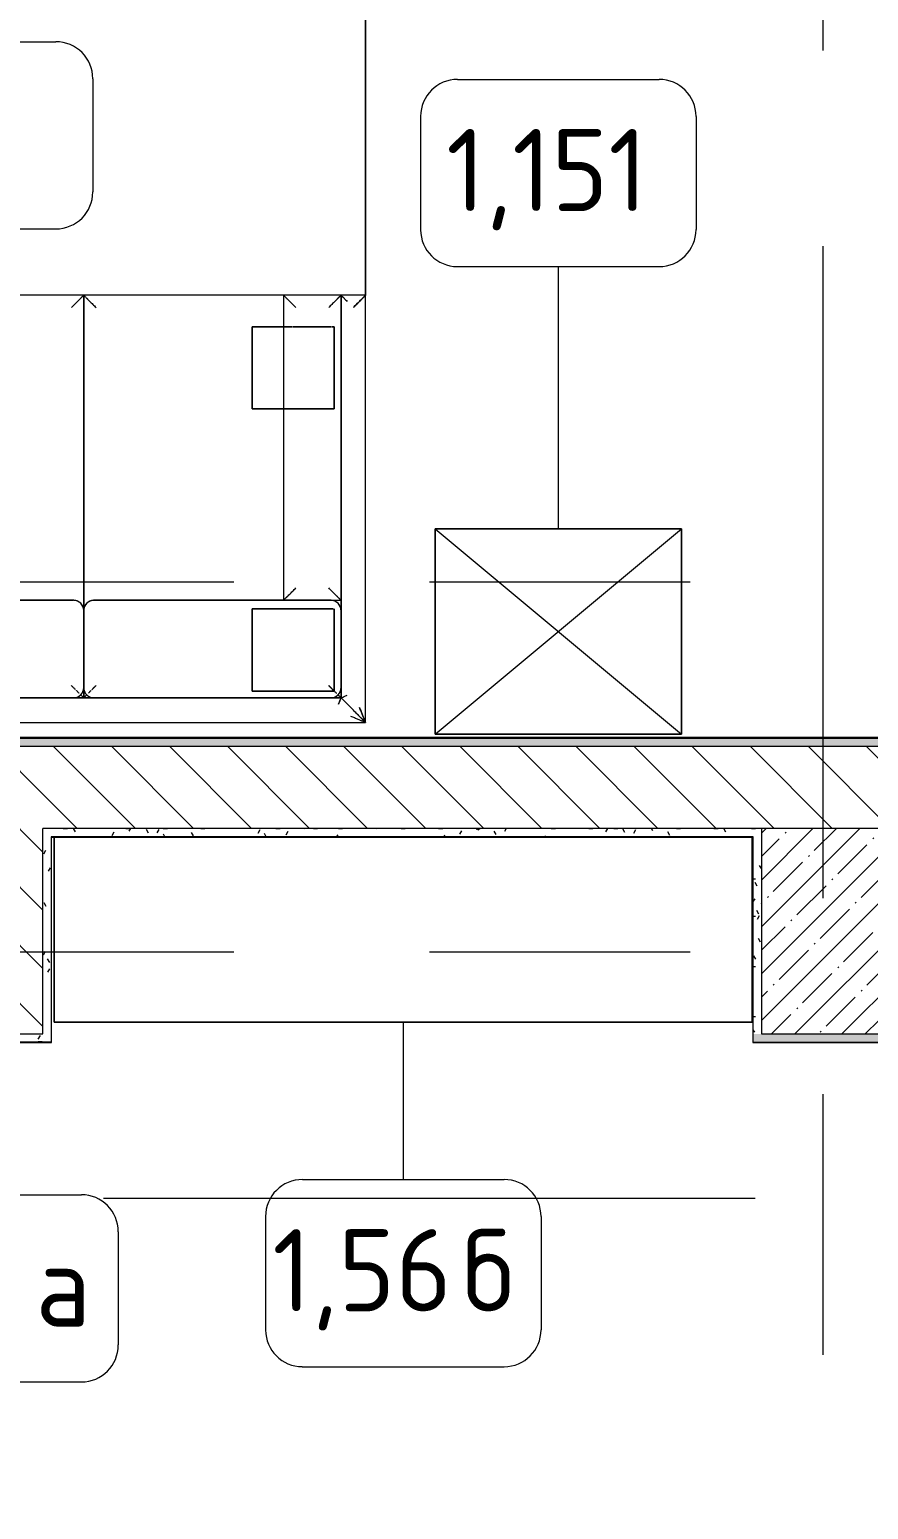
# Model space of a CAD drawing. Header units: millimetres. Extents: x -3724 to 231642, y -8553 to 29017.
# Drawn here: x 1777 to 3821, y 9743 to 13344 of the extents above; entities that cross this region are included whole.
import ezdxf

# ---------------------------------------------------------------- set-up
doc = ezdxf.new("R2010")
doc.units = ezdxf.units.MM
doc.linetypes.add('Осевая', pattern=[3175, 635, -476.25, 1587.5, -476.25])
for name, color, linetype, lineweight in [('A-ANNO-DIMS', 7, 'Continuous', 9), ('A-ANNO-DIMS-100', 7, 'Continuous', 9), ('A-WALL', 7, 'Continuous', 9), ('I-FURN-IDEN', 7, 'Continuous', 9), ('I-WALL', 7, 'Continuous', 9), ('S-COLS', 7, 'Continuous', 9), ('Оси-2', 7, 'Осевая', 9)]:
    doc.layers.add(name, color=color, linetype=linetype, lineweight=lineweight)
for name, color, linetype, lineweight, true_color in [('A-WALL-1', 9, 'Continuous', 9, 0x808080), ('A-WALL-FNSH-1', 9, 'Continuous', 9, 0x808080), ('I-FURN-1', 9, 'Continuous', 9, 0x808080)]:
    doc.layers.add(name, color=color, linetype=linetype, lineweight=lineweight, true_color=true_color)
doc.styles.add('GOST Common', font='GOST_Common.ttf', dxfattribs={"height": 200})
doc.styles.add('ISOCPEUR_1', font='isocpeur.ttf', dxfattribs={"width": 0.9, "height": 200})
doc.dimstyles.new('ISO-2_0_0_9К_Средний_округл2', dxfattribs={"dimscale": 304.8, "dimtxt": 199.196235, "dimasz": 0.492126, "dimexe": 0.393701, "dimexo": 0, "dimgap": 0, "dimtad": 1, "dimdec": 0, "dimrnd": 10, "dimzin": 0, "dimdsep": 46, "dimtxsty": 'ISOCPEUR_1', "dimblk1": 'OBLIQUE', "dimblk2": 'OBLIQUE', "dimsah": 1, "dimcen": 0.09, "dimdle": 0.393701, "dimazin": 0, "dimtfac": 1, "dimtdec": 4, "dimtix": 1, "dimtmove": 0, "dimatfit": 3, "dimfxl": 1, "dimtvp": 1, "dimtolj": 1, "dimtzin": 0, "dimarcsym": 2})
pattern_1 = [(135, (0, 0), (-70.7107, -70.7107), [])]
pattern_2 = [(0, (0, 0), (121.92, 30.48), [10.058, -81.382, 10.058, -81.382, -487.68]), (0, (0, 0), (121.92, 30.48), [-182.88, 10.058, -172.822, 10.058, -81.382, -213.36]), (0, (0, 0), (121.92, 30.48), [-457.2, 10.058, -50.902, 10.058, -142.342]), (120, (45.72, 15.24), (-87.356454, 90.34582), [10.058, -81.382, 10.058, -81.382, -487.68]), (120, (45.72, 15.24), (-87.356454, 90.34582), [-182.88, 10.058, -172.822, 10.058, -81.382, -213.36]), (120, (45.72, 15.24), (-87.356454, 90.34582), [-457.2, 10.058, -50.902, 10.058, -142.342]), (240, (60.96, 76.2), (-34.563546, -120.82582), [10.058, -81.382, 10.058, -81.382, -487.68]), (240, (60.96, 76.2), (-34.563546, -120.82582), [-182.88, 10.058, -172.822, 10.058, -81.382, -213.36]), (240, (60.96, 76.2), (-34.563546, -120.82582), [-457.2, 10.058, -50.902, 10.058, -142.342])]

# ---------------------------------------------------------------- blocks, each defined once
blk = doc.blocks.new('BSC_Колонна _Прямоугольная - 500х500-V57-План расстановки мебели и оборудования 1 этажа в осях 1-12')
at = {"layer": 'S-COLS'}
h = blk.add_hatch(dxfattribs=at)
h.set_pattern_fill('FP_81', color=256, style=0, pattern_type=2)
h.set_pattern_definition([(45, (-3810, -11150), (-57.0246, 57.0246), []), (45, (-3752.975, -11150), (-57.0246, 57.0246), [100.806, -20.161, 3.353, -16.808])])
h.paths.add_polyline_path([(-250, -250), (250, -250), (250, 250), (-250, 250), (-250, 156.5)])
for p, q in [((250, 250), (-250, 250)), ((-250, 250), (-250, -250)), ((250, -250), (250, 250)), ((-250, -250), (250, -250))]:
    blk.add_line(p, q, dxfattribs=at)
blk = doc.blocks.new('Диван базовый _3 подушки_ - Диван базовый _3 подушки_-25456600-План расстановки мебели и оборудования 1 этажа в осях 1-12')
at = {"layer": 'I-FURN-1'}
for p, q in [((1000, 520), (-1000, 520)), ((-1000, 520), (-940, 460)), ((-940, 460), (-1000, 520)), ((-1000, 520), (-1000, -520)), ((1000, 520), (-1000, 520)), ((-1000, 520), (-1000, -520)), ((-940, 460), (-915, 460)), ((-940, 435), (-940, 460)), ((-940, 460), (-940, 435)), ((-915, 460), (-940, 460)), ((-940, 435), (-940, 247.5)), ((-940, 247.5), (-940, 435)), ((-940, 247.5), (-940, 435)), ((-940, 435), (-940, 247.5)), ((-923.3, 442.5), (-923.3, 440.4)), ((-923.3, 440.4), (-923.3, 442.5)), ((-923.3, 440.4), (-923.3, 439)), ((-923.3, 439), (-923.3, 440.4)), ((-923.3, 439), (-923.3, 245.8)), ((-923.3, 245.8), (-923.3, 439)), ((-920.4, 443.3), (-922.5, 443.3)), ((-922.5, 443.3), (-920.4, 443.3)), ((-919, 443.3), (-920.4, 443.3)), ((-920.4, 443.3), (-919, 443.3)), ((-917.1, 443.3), (-918.5, 443.3)), ((-918.5, 443.3), (-917.1, 443.3)), ((-915.1, 443.3), (-916.7, 443.3)), ((-916.7, 443.3), (-915.1, 443.3)), ((-338.3, 460), (-915, 460)), ((-915, 460), (-338.3, 460)), ((-915, 460), (-338.3, 460)), ((-338.3, 460), (-915, 460)), ((-723.3, 443.3), (-915, 443.3)), ((-915, 443.3), (-723.3, 443.3)), ((-723.3, 243.3), (-723.3, 443.3)), ((-723.3, 443.3), (-723.3, 243.3)), ((-338.3, 460), (-288.3, 460)), ((-313.3, 460), (-338.3, 460)), ((-288.3, 460), (-313.3, 460)), ((-313.3, 460), (-313.3, 435)), ((-313.3, 435), (-313.3, 460)), ((-313.3, 435), (-313.3, 247.5)), ((-313.3, 435), (-313.3, 247.5)), ((-313.3, 247.5), (-313.3, 435)), ((-313.3, 247.5), (-313.3, 435)), ((-313.3, 435), (-313.3, 247.5)), ((-313.3, 247.5), (-313.3, 435)), ((288.3, 460), (-288.3, 460)), ((288.3, 460), (-288.3, 460)), ((-288.3, 460), (288.3, 460)), ((-288.3, 460), (288.3, 460)), ((-940, -520), (-940, 247.5)), ((-940, 247.5), (-940, 222.5)), ((-915, 222.5), (-940, 222.5)), ((-940, 222.5), (-940, -520)), ((-940, 222.5), (-940, -520)), ((-923.3, 244.6), (-923.3, 243.3)), ((-923.3, 243.3), (-923.3, 244.6)), ((-920.8, 243.3), (-911.2, 243.3)), ((-911.2, 243.3), (-920.8, 243.3)), ((-800, 222.5), (-915, 222.5)), ((-915, 222.5), (-338.3, 222.5)), ((-800, 222.5), (-915, 222.5)), ((-910, 243.3), (-723.3, 243.3)), ((-723.3, 243.3), (-910, 243.3)), ((-800, -520), (-800, 222.5)), ((-338.3, 222.5), (-800, 222.5)), ((-313.3, 247.5), (-313.3, -520)), ((-313.3, -520), (-313.3, 247.5)), ((-288.3, 222.5), (288.3, 222.5)), ((288.3, 222.5), (-288.3, 222.5)), ((-920.4, -243.3), (-923.3, -243.3)), ((-923.3, -243.3), (-923.3, -443.3)), ((-923.3, -443.3), (-923.3, -243.3)), ((-923.3, -243.3), (-920.4, -243.3)), ((-802.1, -243.3), (-919.7, -243.3)), ((-919.7, -243.3), (-802.1, -243.3)), ((-723.3, -243.3), (-800, -243.3)), ((-800, -243.3), (-723.3, -243.3)), ((-723.3, -443.3), (-723.3, -243.3)), ((-723.3, -243.3), (-723.3, -443.3)), ((-923.3, -443.3), (-918.3, -443.3)), ((-918.3, -443.3), (-923.3, -443.3)), ((-917.2, -443.3), (-910.5, -443.3)), ((-910.5, -443.3), (-917.2, -443.3)), ((-910, -443.3), (-822.8, -443.3)), ((-822.8, -443.3), (-910, -443.3)), ((-821.4, -443.3), (-815.6, -443.3)), ((-815.6, -443.3), (-821.4, -443.3)), ((-815, -443.3), (-809.4, -443.3)), ((-809.4, -443.3), (-815, -443.3)), ((-808.8, -443.3), (-804.5, -443.3)), ((-804.5, -443.3), (-808.8, -443.3)), ((-804, -443.3), (-801.3, -443.3)), ((-801.3, -443.3), (-804, -443.3)), ((-800.1, -443.3), (-723.3, -443.3)), ((-723.3, -443.3), (-800.1, -443.3)), ((-1000, -520), (-940, -520)), ((-1000, -520), (-940, -520)), ((-940, -520), (-800, -520)), ((-940, -520), (-800, -520)), ((-940, -520), (-800, -520)), ((-800, -520), (-313.3, -520)), ((-800, -520), (313.3, -520)), ((-313.3, -520), (313.3, -520))]:
    blk.add_line(p, q, dxfattribs=at)
at = {"layer": 'I-FURN-1', "flags": 128}
for points in [[(-915, 460), (-916, 460), (-917, 459.9), (-918, 459.8), (-919, 459.7), (-920, 459.5), (-920.9, 459.3), (-921.9, 459), (-922.9, 458.7), (-923.8, 458.4), (-924.7, 458), (-925.6, 457.6), (-926.5, 457.2), (-927.4, 456.7), (-928.3, 456.2), (-929.1, 455.6), (-929.9, 455.1), (-930.7, 454.4), (-931.5, 453.8), (-932.2, 453.1), (-932.9, 452.4), (-933.6, 451.7), (-934.3, 450.9), (-934.9, 450.1), (-935.5, 449.3), (-936, 448.5), (-936.6, 447.7), (-937, 446.8), (-937.5, 445.9), (-937.9, 445), (-938.3, 444.1), (-938.6, 443.1), (-939, 442.2), (-939.2, 441.2), (-939.4, 440.2), (-939.6, 439.2), (-939.8, 438.3), (-939.9, 437.3), (-940, 436.3), (-940, 435.3), (-940, 435)], [(-313.3, 435), (-313.4, 436), (-313.4, 437), (-313.5, 438), (-313.7, 439), (-313.8, 440), (-314, 440.9), (-314.3, 441.9), (-314.6, 442.9), (-314.9, 443.8), (-315.3, 444.7), (-315.7, 445.6), (-316.2, 446.5), (-316.6, 447.4), (-317.2, 448.3), (-317.7, 449.1), (-318.3, 449.9), (-318.9, 450.7), (-319.5, 451.5), (-320.2, 452.2), (-320.9, 452.9), (-321.6, 453.6), (-322.4, 454.3), (-323.2, 454.9), (-324, 455.5), (-324.8, 456), (-325.7, 456.6), (-326.6, 457), (-327.4, 457.5), (-328.3, 457.9), (-329.3, 458.3), (-330.2, 458.6), (-331.2, 459), (-332.1, 459.2), (-333.1, 459.4), (-334.1, 459.6), (-335.1, 459.8), (-336.1, 459.9), (-337.1, 460), (-338.1, 460), (-338.3, 460)], [(-288.3, 460), (-289.3, 460), (-290.3, 459.9), (-291.3, 459.8), (-292.3, 459.7), (-293.3, 459.5), (-294.3, 459.3), (-295.2, 459), (-296.2, 458.7), (-297.1, 458.4), (-298.1, 458), (-299, 457.6), (-299.9, 457.2), (-300.8, 456.7), (-301.6, 456.2), (-302.4, 455.6), (-303.3, 455.1), (-304.1, 454.4), (-304.8, 453.8), (-305.6, 453.1), (-306.3, 452.4), (-306.9, 451.7), (-307.6, 450.9), (-308.2, 450.1), (-308.8, 449.3), (-309.4, 448.5), (-309.9, 447.7), (-310.4, 446.8), (-310.8, 445.9), (-311.3, 445), (-311.6, 444.1), (-312, 443.1), (-312.3, 442.2), (-312.6, 441.2), (-312.8, 440.2), (-313, 439.2), (-313.1, 438.3), (-313.2, 437.3), (-313.3, 436.3), (-313.3, 435.3), (-313.3, 435)], [(-940, 247.5), (-940, 246.5), (-939.9, 245.5), (-939.8, 244.5), (-939.7, 243.5), (-939.5, 242.5), (-939.3, 241.5), (-939, 240.6), (-938.7, 239.6), (-938.4, 238.7), (-938, 237.7), (-937.6, 236.8), (-937.2, 235.9), (-936.7, 235.1), (-936.2, 234.2), (-935.6, 233.4), (-935.1, 232.6), (-934.4, 231.8), (-933.8, 231), (-933.1, 230.3), (-932.4, 229.6), (-931.7, 228.9), (-930.9, 228.2), (-930.1, 227.6), (-929.3, 227), (-928.5, 226.4), (-927.7, 225.9), (-926.8, 225.4), (-925.9, 225), (-925, 224.6), (-924.1, 224.2), (-923.1, 223.8), (-922.2, 223.5), (-921.2, 223.3), (-920.2, 223), (-919.2, 222.8), (-918.3, 222.7), (-917.3, 222.6), (-916.3, 222.5), (-915.3, 222.5), (-915, 222.5)], [(-338.3, 222.5), (-337.3, 222.5), (-336.3, 222.6), (-335.3, 222.7), (-334.4, 222.8), (-333.4, 223), (-332.4, 223.2), (-331.4, 223.5), (-330.5, 223.8), (-329.5, 224.1), (-328.6, 224.5), (-327.7, 224.9), (-326.8, 225.3), (-325.9, 225.8), (-325.1, 226.3), (-324.2, 226.9), (-323.4, 227.4), (-322.6, 228), (-321.8, 228.7), (-321.1, 229.4), (-320.4, 230.1), (-319.7, 230.8), (-319.1, 231.6), (-318.4, 232.3), (-317.9, 233.1), (-317.3, 234), (-316.8, 234.8), (-316.3, 235.7), (-315.8, 236.6), (-315.4, 237.5), (-315, 238.4), (-314.7, 239.4), (-314.4, 240.3), (-314.1, 241.3), (-313.9, 242.3), (-313.7, 243.2), (-313.5, 244.2), (-313.4, 245.2), (-313.4, 246.2), (-313.3, 247.2), (-313.3, 247.5)], [(-313.3, 247.5), (-313.3, 246.5), (-313.3, 245.5), (-313.2, 244.5), (-313, 243.5), (-312.8, 242.5), (-312.6, 241.5), (-312.4, 240.6), (-312.1, 239.6), (-311.7, 238.7), (-311.4, 237.7), (-311, 236.8), (-310.5, 235.9), (-310, 235.1), (-309.5, 234.2), (-309, 233.4), (-308.4, 232.6), (-307.8, 231.8), (-307.1, 231), (-306.5, 230.3), (-305.8, 229.6), (-305, 228.9), (-304.3, 228.2), (-303.5, 227.6), (-302.7, 227), (-301.8, 226.4), (-301, 225.9), (-300.1, 225.4), (-299.2, 225), (-298.3, 224.6), (-297.4, 224.2), (-296.5, 223.8), (-295.5, 223.5), (-294.5, 223.3), (-293.6, 223), (-292.6, 222.8), (-291.6, 222.7), (-290.6, 222.6), (-289.6, 222.5), (-288.6, 222.5), (-288.3, 222.5)]]:
    blk.add_lwpolyline(points, dxfattribs=at)
at = {"layer": 'I-FURN-1'}
for centre, start, end in [((-915, 435), 90, 180), ((-338.3, 435), 0, 90), ((-288.3, 435), 90, 180), ((-915, 247.5), 180, 270), ((-338.3, 247.5), 270, 0), ((-288.3, 247.5), 180, 270)]:
    blk.add_arc(centre, 25, start, end, dxfattribs=at)
for points, knots in [([(-1000, 520), (-1000, 520), (-999.8, 519.9), (-998.9, 519.5), (-997.6, 519), (-996.3, 518.5), (-994.8, 517.8), (-993, 517.1), (-991, 516.3), (-988.9, 515.4), (-985.9, 514.2), (-980.6, 512), (-973.2, 508.9), (-967, 506.3), (-963.8, 505)], [0, 0, 0, 0, 0.083333, 0.166667, 0.25, 0.291667, 0.333333, 0.416667, 0.458333, 0.5, 0.583333, 0.666667, 0.833333, 1, 1, 1, 1]), ([(-1000, 520), (-1000, 520), (-999.8, 519.9), (-998.9, 519.5), (-997.6, 519), (-996.3, 518.5), (-994.8, 517.8), (-993, 517.1), (-991, 516.3), (-988.9, 515.4), (-985.9, 514.2), (-980.6, 512), (-973.2, 508.9), (-967, 506.4), (-963.8, 505)], [0, 0, 0, 0, 0.083333, 0.166667, 0.25, 0.291667, 0.333333, 0.416667, 0.458333, 0.5, 0.583333, 0.666667, 0.833333, 1, 1, 1, 1]), ([(-985, 483.8), (-986.3, 487), (-988.9, 493.2), (-992, 500.6), (-994.2, 505.9), (-995.4, 508.9), (-996.3, 511), (-997.1, 513), (-997.8, 514.8), (-998.5, 516.3), (-999, 517.6), (-999.5, 518.9), (-999.9, 519.8), (-1000, 520), (-1000, 520)], [-1, -1, -1, -1, -0.833333, -0.666667, -0.583333, -0.5, -0.458333, -0.416667, -0.333333, -0.291667, -0.25, -0.166667, -0.083333, 0, 0, 0, 0]), ([(-1000, 520), (-1000, 520), (-999.9, 519.8), (-999.5, 518.9), (-999, 517.6), (-998.5, 516.3), (-997.8, 514.8), (-997.1, 513), (-996.3, 511), (-995.4, 508.9), (-994.2, 505.9), (-992, 500.6), (-988.9, 493.2), (-986.4, 487), (-985, 483.8)], [0, 0, 0, 0, 0.083333, 0.166667, 0.25, 0.291667, 0.333333, 0.416667, 0.458333, 0.5, 0.583333, 0.666667, 0.833333, 1, 1, 1, 1]), ([(-999, 519), (-998.6, 518.6), (-997.8, 517.8), (-996.1, 516.1), (-994.2, 514.2), (-992.6, 512.6), (-990.8, 510.8), (-988.3, 508.3), (-985.6, 505.6), (-983.3, 503.3), (-980.9, 500.9), (-976.5, 496.5), (-972.7, 492.6), (-970, 490)], [0.1666667, 0.1666667, 0.1666667, 0.1666667, 0.25, 0.3333333, 0.4166667, 0.4583333, 0.5, 0.5833333, 0.6666667, 0.7083333, 0.75, 0.8333333, 1, 1, 1, 1]), ([(-999, 519), (-998.6, 518.6), (-997.8, 517.8), (-996.1, 516.1), (-994.2, 514.2), (-992.6, 512.6), (-991.7, 511.7), (-991.2, 511.2)], [0.1666667, 0.1666667, 0.1666667, 0.1666667, 0.25, 0.3333333, 0.4166667, 0.4583333, 0.5, 0.5, 0.5, 0.5]), ([(-985, 505), (-984.4, 504.4), (-983.3, 503.3), (-980.9, 500.9), (-976.5, 496.5), (-972.6, 492.7), (-970, 490)], [0.6666667, 0.6666667, 0.6666667, 0.6666667, 0.7083333, 0.75, 0.8333333, 1, 1, 1, 1]), ([(-940, 460), (-940, 460), (-939.9, 460.3), (-939.2, 461.9), (-938.4, 463.9), (-937.6, 465.8), (-936.7, 468), (-935.4, 471.1), (-934.3, 473.7), (-933.8, 475)], [0, 0, 0, 0, 0.166667, 0.333333, 0.5, 0.583333, 0.666667, 0.833333, 1, 1, 1, 1]), ([(-940, 460), (-940, 460), (-940.3, 459.9), (-941.9, 459.2), (-943.9, 458.4), (-945.8, 457.6), (-948, 456.7), (-951.1, 455.4), (-953.7, 454.3), (-955, 453.8)], [0, 0, 0, 0, 0.166667, 0.333333, 0.5, 0.583333, 0.666667, 0.833333, 1, 1, 1, 1]), ([(-940, 460), (-940, 460), (-940.3, 459.9), (-941.9, 459.2), (-943.9, 458.4), (-945.8, 457.6), (-948, 456.7), (-951.1, 455.4), (-953.7, 454.3), (-955, 453.8)], [0, 0, 0, 0, 0.166667, 0.333333, 0.5, 0.583333, 0.666667, 0.833333, 1, 1, 1, 1]), ([(-932.4, 452.4), (-932.4, 452.5), (-932.9, 452.9), (-934.2, 454.2), (-936.1, 456.1), (-937.8, 457.8), (-939.5, 459.5), (-940, 460), (-940, 460)], [-0.4632467, -0.4632467, -0.4632467, -0.4632467, -0.4583333, -0.4166667, -0.3333333, -0.25, -0.1666667, 0, 0, 0, 0]), ([(-940, 460), (-940, 460), (-939.5, 459.5), (-937.8, 457.8), (-936.1, 456.1), (-934.2, 454.2), (-932.9, 452.9), (-932.5, 452.4), (-932.4, 452.4)], [0, 0, 0, 0, 0.1666667, 0.25, 0.3333333, 0.4166667, 0.4583333, 0.4632467, 0.4632467, 0.4632467, 0.4632467]), ([(-927.3, 447.3), (-927.6, 447.6), (-928.1, 448.1), (-928.5, 448.5), (-928.6, 448.6)], [-0.60855883, -0.60855883, -0.60855883, -0.60855883, -0.58333333, -0.57474315, -0.57474315, -0.57474315, -0.57474315]), ([(-928.6, 448.6), (-928.5, 448.5), (-928.1, 448.1), (-927.6, 447.6), (-927.3, 447.3)], [0.57474315, 0.57474315, 0.57474315, 0.57474315, 0.58333333, 0.60855883, 0.60855883, 0.60855883, 0.60855883]), ([(-915.5, 435.5), (-916.3, 436.3), (-918.3, 438.3), (-921.4, 441.4), (-923.7, 443.6), (-924.7, 444.7)], [-0.8823311, -0.8823311, -0.8823311, -0.8823311, -0.8333333, -0.75, -0.6743602, -0.6743602, -0.6743602, -0.6743602]), ([(-924.7, 444.7), (-924.2, 444.2), (-923.2, 443.2), (-920.9, 440.9), (-918.3, 438.3), (-916.3, 436.3), (-915.5, 435.5)], [0.6743602, 0.6743602, 0.6743602, 0.6743602, 0.7083333, 0.75, 0.8333333, 0.8823311, 0.8823311, 0.8823311, 0.8823311]), ([(-333.3, 440.1), (-334, 439.3), (-335.5, 437.8), (-337.1, 436.3), (-337.8, 435.5)], [0.7818407, 0.7818407, 0.7818407, 0.7818407, 0.8333333, 0.8823311, 0.8823311, 0.8823311, 0.8823311]), ([(-337.8, 435.5), (-337.1, 436.3), (-335.5, 437.8), (-334, 439.3), (-333.3, 440.1)], [-0.8823311, -0.8823311, -0.8823311, -0.8823311, -0.8333333, -0.7818407, -0.7818407, -0.7818407, -0.7818407]), ([(-328.6, 444.7), (-329.1, 444.2), (-329.9, 443.4), (-330.8, 442.5), (-331.2, 442.2)], [0.67436024, 0.67436024, 0.67436024, 0.67436024, 0.70833333, 0.73413404, 0.73413404, 0.73413404, 0.73413404]), ([(-324.8, 448.6), (-324.9, 448.5), (-325.3, 448.1), (-325.7, 447.6), (-326, 447.3)], [0.57474315, 0.57474315, 0.57474315, 0.57474315, 0.58333333, 0.60855883, 0.60855883, 0.60855883, 0.60855883]), ([(-326, 447.3), (-325.7, 447.6), (-325.3, 448.1), (-324.9, 448.5), (-324.8, 448.6)], [-0.60855883, -0.60855883, -0.60855883, -0.60855883, -0.58333333, -0.57474315, -0.57474315, -0.57474315, -0.57474315]), ([(-313.3, 460), (-313.3, 460), (-313.9, 459.5), (-315.5, 457.8), (-317.3, 456.1), (-319.1, 454.2), (-320.4, 452.9), (-320.9, 452.4), (-320.9, 452.4)], [0, 0, 0, 0, 0.1666667, 0.25, 0.3333333, 0.4166667, 0.4583333, 0.4632467, 0.4632467, 0.4632467, 0.4632467]), ([(-320.9, 452.4), (-320.9, 452.5), (-320.4, 452.9), (-319.1, 454.2), (-317.3, 456.1), (-315.5, 457.8), (-313.8, 459.5), (-313.3, 460), (-313.3, 460)], [-0.4632467, -0.4632467, -0.4632467, -0.4632467, -0.4583333, -0.4166667, -0.3333333, -0.25, -0.1666667, 0, 0, 0, 0]), ([(-313.3, 460), (-313.3, 460), (-312.8, 459.5), (-311.1, 457.8), (-309.4, 456.1), (-307.6, 454.2), (-306.3, 452.9), (-305.8, 452.5), (-305.7, 452.4)], [0, 0, 0, 0, 0.1666667, 0.25, 0.3333333, 0.4166667, 0.4583333, 0.4632467, 0.4632467, 0.4632467, 0.4632467]), ([(-313.3, 460), (-313.3, 460), (-312.8, 459.5), (-311.1, 457.8), (-309.4, 456.1), (-307.6, 454.2), (-306.3, 452.9), (-305.8, 452.4), (-305.7, 452.4)], [0, 0, 0, 0, 0.1666667, 0.25, 0.3333333, 0.4166667, 0.4583333, 0.4632467, 0.4632467, 0.4632467, 0.4632467]), ([(-301.9, 448.6), (-301.8, 448.5), (-301.4, 448.1), (-301, 447.6), (-300.6, 447.3)], [0.57474315, 0.57474315, 0.57474315, 0.57474315, 0.58333333, 0.60855883, 0.60855883, 0.60855883, 0.60855883]), ([(-301.9, 448.6), (-301.8, 448.5), (-301.4, 448.1), (-301, 447.6), (-300.6, 447.3)], [0.57474315, 0.57474315, 0.57474315, 0.57474315, 0.58333333, 0.60855883, 0.60855883, 0.60855883, 0.60855883]), ([(-298, 444.7), (-297.6, 444.2), (-296.7, 443.4), (-295.9, 442.5), (-295.5, 442.2)], [0.67436024, 0.67436024, 0.67436024, 0.67436024, 0.70833333, 0.73413404, 0.73413404, 0.73413404, 0.73413404]), ([(-298, 444.7), (-297.6, 444.2), (-296.7, 443.4), (-295.9, 442.5), (-295.5, 442.2)], [0.67436024, 0.67436024, 0.67436024, 0.67436024, 0.70833333, 0.73413404, 0.73413404, 0.73413404, 0.73413404]), ([(-293.4, 440.1), (-292.6, 439.3), (-291.1, 437.8), (-289.6, 436.3), (-288.9, 435.5)], [0.7818407, 0.7818407, 0.7818407, 0.7818407, 0.8333333, 0.8823311, 0.8823311, 0.8823311, 0.8823311]), ([(-293.4, 440.1), (-292.7, 439.3), (-291.1, 437.8), (-289.6, 436.3), (-288.8, 435.5)], [0.7818407, 0.7818407, 0.7818407, 0.7818407, 0.8333333, 0.8823311, 0.8823311, 0.8823311, 0.8823311]), ([(-940, 222.5), (-940, 222.5), (-939.5, 222), (-937.8, 220.3), (-936.1, 218.5), (-934.2, 216.7), (-932.6, 215.1), (-930.8, 213.3), (-928.3, 210.8), (-925.6, 208.1), (-923.3, 205.8), (-920.9, 203.4), (-916.5, 199), (-912.7, 195.1), (-910, 192.5)], [0, 0, 0, 0, 0.166667, 0.25, 0.333333, 0.416667, 0.458333, 0.5, 0.583333, 0.666667, 0.708333, 0.75, 0.833333, 1, 1, 1, 1]), ([(-938, 220.5), (-937.7, 220.1), (-937.1, 219.6), (-936.4, 218.9), (-936.1, 218.6), (-936, 218.5)], [0.3333333, 0.3333333, 0.3333333, 0.3333333, 0.4166667, 0.4583333, 0.4738398, 0.4738398, 0.4738398, 0.4738398]), ([(-936, 218.5), (-935.9, 218.4), (-935.3, 217.8), (-934.2, 216.6), (-932.8, 215.3), (-931.6, 214.1), (-930.4, 212.9), (-928.3, 210.8), (-926.3, 208.8), (-925, 207.5)], [0.4753036, 0.4753036, 0.4753036, 0.4753036, 0.5, 0.5833333, 0.6666667, 0.7083333, 0.75, 0.8333333, 1, 1, 1, 1]), ([(-800, 222.5), (-800, 222.5), (-800.5, 222), (-802.2, 220.3), (-803.9, 218.5), (-805.8, 216.7), (-807.4, 215), (-809.2, 213.3), (-811.7, 210.8), (-814.4, 208.1), (-816.7, 205.8), (-819.1, 203.4), (-823.5, 199), (-827.4, 195.2), (-830, 192.5)], [0, 0, 0, 0, 0.166667, 0.25, 0.333333, 0.416667, 0.458333, 0.5, 0.583333, 0.666667, 0.708333, 0.75, 0.833333, 1, 1, 1, 1]), ([(-804.4, 218.1), (-804.9, 217.6), (-805.8, 216.6), (-807.2, 215.3), (-808.4, 214.1), (-809.6, 212.9), (-811.7, 210.8), (-813.7, 208.8), (-815, 207.5)], [0.5, 0.5, 0.5, 0.5, 0.5833333, 0.6666667, 0.7083333, 0.75, 0.8333333, 1, 1, 1, 1]), ([(-802, 220.5), (-802.3, 220.1), (-802.9, 219.6), (-803.6, 218.9), (-803.9, 218.6), (-804, 218.5)], [0.3333333, 0.3333333, 0.3333333, 0.3333333, 0.4166667, 0.4583333, 0.4738398, 0.4738398, 0.4738398, 0.4738398]), ([(-985, -505), (-984.4, -504.4), (-983.3, -503.3), (-980.9, -500.9), (-976.5, -496.5), (-972.6, -492.7), (-970, -490)], [0.6666667, 0.6666667, 0.6666667, 0.6666667, 0.7083333, 0.75, 0.8333333, 1, 1, 1, 1]), ([(-970, -490), (-972.7, -492.6), (-976.5, -496.5), (-981.5, -501.5), (-983.9, -503.9), (-985, -505)], [-1, -1, -1, -1, -0.8333333, -0.75, -0.6666667, -0.6666667, -0.6666667, -0.6666667]), ([(-940, -520), (-940, -520), (-939.5, -519.5), (-937.8, -517.8), (-936.1, -516.1), (-934.2, -514.2), (-932.6, -512.6), (-930.8, -510.8), (-928.3, -508.3), (-925.6, -505.6), (-923.3, -503.3), (-920.9, -500.9), (-916.5, -496.5), (-912.6, -492.7), (-910, -490)], [0, 0, 0, 0, 0.166667, 0.25, 0.333333, 0.416667, 0.458333, 0.5, 0.583333, 0.666667, 0.708333, 0.75, 0.833333, 1, 1, 1, 1]), ([(-936, -516), (-935.3, -515.3), (-934.2, -514.2), (-932.6, -512.6), (-930.8, -510.8), (-928.3, -508.3), (-925.6, -505.6), (-923.3, -503.3), (-920.9, -500.9), (-916.5, -496.5), (-912.6, -492.7), (-910, -490)], [0.3333333, 0.3333333, 0.3333333, 0.3333333, 0.4166667, 0.4583333, 0.5, 0.5833333, 0.6666667, 0.7083333, 0.75, 0.8333333, 1, 1, 1, 1]), ([(-936, -516), (-935.3, -515.3), (-934.2, -514.2), (-932.6, -512.6), (-930.8, -510.8), (-928.3, -508.3), (-925.6, -505.6), (-923.3, -503.3), (-920.9, -500.9), (-916.5, -496.5), (-912.6, -492.7), (-910, -490)], [0.3333333, 0.3333333, 0.3333333, 0.3333333, 0.4166667, 0.4583333, 0.5, 0.5833333, 0.6666667, 0.7083333, 0.75, 0.8333333, 1, 1, 1, 1]), ([(-936, -516), (-935.3, -515.3), (-934.2, -514.2), (-932.6, -512.6), (-930.8, -510.8), (-928.3, -508.3), (-925.6, -505.6), (-923.3, -503.3), (-920.9, -500.9), (-916.5, -496.5), (-912.7, -492.6), (-910, -490)], [0.3333333, 0.3333333, 0.3333333, 0.3333333, 0.4166667, 0.4583333, 0.5, 0.5833333, 0.6666667, 0.7083333, 0.75, 0.8333333, 1, 1, 1, 1]), ([(-936, -516), (-935.3, -515.3), (-934.2, -514.2), (-932.6, -512.6), (-930.8, -510.8), (-928.3, -508.3), (-925.6, -505.6), (-923.3, -503.3), (-920.9, -500.9), (-916.5, -496.5), (-912.7, -492.6), (-910, -490)], [0.3333333, 0.3333333, 0.3333333, 0.3333333, 0.4166667, 0.4583333, 0.5, 0.5833333, 0.6666667, 0.7083333, 0.75, 0.8333333, 1, 1, 1, 1]), ([(-830, -490), (-827.3, -492.6), (-823.5, -496.5), (-818.5, -501.5), (-815.5, -504.5), (-813.3, -506.7), (-811.2, -508.8), (-809.2, -510.8), (-807.4, -512.6), (-805.8, -514.2), (-803.9, -516.1), (-802.2, -517.8), (-800.5, -519.5), (-800, -520), (-800, -520)], [-1, -1, -1, -1, -0.833333, -0.75, -0.666667, -0.625, -0.583333, -0.5, -0.458333, -0.416667, -0.333333, -0.25, -0.166667, 0, 0, 0, 0]), ([(-313.3, -520), (-313.3, -520), (-313.8, -519.5), (-315.5, -517.8), (-317.3, -516.1), (-319.1, -514.2), (-320.8, -512.6), (-322.5, -510.8), (-325, -508.3), (-327.8, -505.6), (-330, -503.3), (-332.4, -500.9), (-336.8, -496.5), (-340.7, -492.6), (-343.3, -490)], [0, 0, 0, 0, 0.166667, 0.25, 0.333333, 0.416667, 0.458333, 0.5, 0.583333, 0.666667, 0.708333, 0.75, 0.833333, 1, 1, 1, 1]), ([(-313.3, -520), (-313.3, -520), (-313.9, -519.5), (-315.5, -517.8), (-317.3, -516.1), (-319.1, -514.2), (-320.8, -512.6), (-322.6, -510.8), (-325, -508.3), (-327.7, -505.6), (-330.1, -503.3), (-332.4, -500.9), (-336.8, -496.5), (-340.7, -492.7), (-343.3, -490)], [0, 0, 0, 0, 0.166667, 0.25, 0.333333, 0.416667, 0.458333, 0.5, 0.583333, 0.666667, 0.708333, 0.75, 0.833333, 1, 1, 1, 1]), ([(-313.3, -520), (-313.3, -520), (-312.8, -519.5), (-311.1, -517.8), (-309.4, -516.1), (-307.6, -514.2), (-305.9, -512.6), (-304.1, -510.8), (-301.6, -508.3), (-298.9, -505.6), (-296.6, -503.3), (-294.2, -500.9), (-289.9, -496.5), (-286, -492.7), (-283.3, -490)], [0, 0, 0, 0, 0.166667, 0.25, 0.333333, 0.416667, 0.458333, 0.5, 0.583333, 0.666667, 0.708333, 0.75, 0.833333, 1, 1, 1, 1]), ([(-283.3, -490), (-286, -492.6), (-289.9, -496.5), (-294.8, -501.5), (-297.8, -504.5), (-300, -506.7), (-302.1, -508.8), (-304.1, -510.8), (-305.9, -512.6), (-307.6, -514.2), (-309.4, -516.1), (-311.1, -517.8), (-312.8, -519.5), (-313.3, -520), (-313.3, -520)], [-1, -1, -1, -1, -0.833333, -0.75, -0.666667, -0.625, -0.583333, -0.5, -0.458333, -0.416667, -0.333333, -0.25, -0.166667, 0, 0, 0, 0]), ([(-1000, -520), (-1000, -520), (-999.7, -519.7), (-998.9, -518.9), (-998, -518), (-997.1, -517.1), (-996.3, -516.3), (-995.4, -515.4), (-994.2, -514.2), (-992.8, -512.8), (-991.6, -511.6), (-990.4, -510.4), (-988.3, -508.3), (-986.3, -506.3), (-985, -505)], [0, 0, 0, 0, 0.166667, 0.25, 0.333333, 0.416667, 0.458333, 0.5, 0.583333, 0.666667, 0.708333, 0.75, 0.833333, 1, 1, 1, 1]), ([(-985, -505), (-986.3, -506.3), (-988.3, -508.3), (-990.8, -510.8), (-992.2, -512.2), (-993.3, -513.3), (-994.4, -514.4), (-995.4, -515.4), (-996.3, -516.3), (-997.1, -517.1), (-998, -518), (-998.9, -518.9), (-999.7, -519.7), (-1000, -520), (-1000, -520)], [-1, -1, -1, -1, -0.833333, -0.75, -0.666667, -0.625, -0.583333, -0.5, -0.458333, -0.416667, -0.333333, -0.25, -0.166667, 0, 0, 0, 0]), ([(-998.2, -518.2), (-998, -518), (-997.4, -517.4), (-996.6, -516.6), (-996, -516)], [0.2215766, 0.2215766, 0.2215766, 0.2215766, 0.25, 0.3333333, 0.3333333, 0.3333333, 0.3333333]), ([(-996, -516), (-996.6, -516.6), (-997.4, -517.4), (-998, -518), (-998.2, -518.2)], [-0.3333333, -0.3333333, -0.3333333, -0.3333333, -0.25, -0.2215766, -0.2215766, -0.2215766, -0.2215766]), ([(-995.7, -515.7), (-995.1, -515.1), (-994.1, -514.1), (-992.6, -512.6), (-990.8, -510.8), (-988.3, -508.3), (-986.1, -506.1), (-985, -505)], [0.3464134, 0.3464134, 0.3464134, 0.3464134, 0.4166667, 0.4583333, 0.5, 0.5833333, 0.6666667, 0.6666667, 0.6666667, 0.6666667]), ([(-985, -505), (-985.6, -505.6), (-986.7, -506.7), (-988.8, -508.8), (-990.8, -510.8), (-992.6, -512.6), (-994.1, -514.1), (-995.1, -515.1), (-995.7, -515.7)], [-0.6666667, -0.6666667, -0.6666667, -0.6666667, -0.625, -0.5833333, -0.5, -0.4583333, -0.4166667, -0.3464134, -0.3464134, -0.3464134, -0.3464134]), ([(-940, -520), (-940, -520), (-940.3, -519.7), (-941.1, -518.9), (-942, -518), (-942.9, -517.1), (-943.7, -516.3), (-944.6, -515.4), (-945.8, -514.2), (-947.2, -512.8), (-948.4, -511.6), (-949.6, -510.4), (-951.7, -508.3), (-953.7, -506.3), (-955, -505)], [0, 0, 0, 0, 0.166667, 0.25, 0.333333, 0.416667, 0.458333, 0.5, 0.583333, 0.666667, 0.708333, 0.75, 0.833333, 1, 1, 1, 1]), ([(-940, -520), (-940, -520), (-940.3, -519.7), (-941.1, -518.9), (-942, -518), (-942.9, -517.1), (-943.7, -516.3), (-944.6, -515.4), (-945.8, -514.2), (-947.2, -512.8), (-948.4, -511.6), (-949.6, -510.4), (-951.7, -508.3), (-953.7, -506.3), (-955, -505)], [0, 0, 0, 0, 0.166667, 0.25, 0.333333, 0.416667, 0.458333, 0.5, 0.583333, 0.666667, 0.708333, 0.75, 0.833333, 1, 1, 1, 1]), ([(-940, -520), (-940, -520), (-939.5, -519.5), (-937.8, -517.8), (-936.6, -516.6), (-936, -516)], [0, 0, 0, 0, 0.1666667, 0.25, 0.3333333, 0.3333333, 0.3333333, 0.3333333]), ([(-940, -520), (-940, -520), (-939.5, -519.5), (-937.8, -517.8), (-936.6, -516.6), (-936, -516)], [0, 0, 0, 0, 0.1666667, 0.25, 0.3333333, 0.3333333, 0.3333333, 0.3333333]), ([(-936, -516), (-936.1, -516.1), (-936.4, -516.4), (-937.1, -517.1), (-937.7, -517.7), (-938, -518)], [-0.4738398, -0.4738398, -0.4738398, -0.4738398, -0.4583333, -0.4166667, -0.3333333, -0.3333333, -0.3333333, -0.3333333]), ([(-925, -505), (-926.3, -506.3), (-928.3, -508.3), (-930.8, -510.8), (-932.2, -512.2), (-933.3, -513.3), (-934.4, -514.4), (-935.3, -515.3), (-935.9, -515.9), (-936, -516)], [-1, -1, -1, -1, -0.8333333, -0.75, -0.6666667, -0.625, -0.5833333, -0.5, -0.4753036, -0.4753036, -0.4753036, -0.4753036]), ([(-804.4, -515.6), (-804.9, -515.1), (-805.8, -514.2), (-807.2, -512.8), (-808.4, -511.6), (-809.6, -510.4), (-811.7, -508.3), (-813.7, -506.3), (-815, -505)], [0.5, 0.5, 0.5, 0.5, 0.5833333, 0.6666667, 0.7083333, 0.75, 0.8333333, 1, 1, 1, 1]), ([(-802, -518), (-802.3, -517.7), (-802.9, -517.1), (-803.6, -516.4), (-803.9, -516.1), (-804, -516)], [0.3333333, 0.3333333, 0.3333333, 0.3333333, 0.4166667, 0.4583333, 0.4738398, 0.4738398, 0.4738398, 0.4738398])]:
    blk.add_open_spline(points, degree=3, knots=knots, dxfattribs=at)
for points in [[(-1000, 520), (-1000, 520), (-999.7, 519.7), (-999, 519)], [(-1000, 520), (-1000, 520), (-999.7, 519.7), (-999, 519)], [(-991.2, 511.2), (-990.3, 510.3), (-988.3, 508.3), (-986.1, 506.1), (-985, 505)], [(-933.8, 475), (-934.3, 473.7), (-935.4, 471.1), (-936.4, 468.6), (-936.9, 467.5)], [(-938.2, 464.4), (-938.6, 463.5), (-939.2, 461.9), (-939.9, 460.3), (-940, 460), (-940, 460)], [(-936.9, 467.5), (-937.1, 466.9), (-937.6, 465.8), (-938, 464.9), (-938.2, 464.4)], [(-925, 445), (-925.5, 445.5), (-926, 446), (-926.4, 446.4)], [(-926.4, 446.4), (-926, 446), (-925.5, 445.5), (-925, 445)], [(-910, 430), (-911.7, 431.7), (-913.4, 433.4), (-915.1, 435)], [(-915, 435.1), (-913.4, 433.4), (-911.7, 431.7), (-910, 430)], [(-338.3, 435.1), (-340, 433.4), (-341.6, 431.7), (-343.3, 430)], [(-343.3, 430), (-341.6, 431.7), (-339.9, 433.4), (-338.3, 435)], [(-331.2, 442.2), (-330.3, 443), (-329.5, 443.9), (-328.6, 444.7)], [(-326.9, 446.4), (-327.4, 446), (-327.8, 445.5), (-328.3, 445)], [(-328.3, 445), (-327.8, 445.5), (-327.4, 446), (-326.9, 446.4)], [(-299.8, 446.4), (-299.3, 446), (-298.8, 445.5), (-298.3, 445)], [(-299.8, 446.4), (-299.3, 446), (-298.8, 445.5), (-298.3, 445)], [(-288.4, 435.1), (-286.7, 433.4), (-285, 431.7), (-283.3, 430)], [(-288.4, 435), (-286.7, 433.4), (-285.1, 431.7), (-283.3, 430)], [(-940, 222.5), (-940, 222.5), (-939.8, 222.3), (-939.5, 222)], [(-800, 222.5), (-800, 222.5), (-800.2, 222.3), (-800.5, 222)], [(-1000, -520), (-1000, -520), (-999.7, -519.7), (-999, -519)], [(-999, -519), (-999.7, -519.7), (-1000, -520), (-1000, -520)], [(-939.5, -519.5), (-939.8, -519.8), (-940, -520), (-940, -520)], [(-800, -520), (-800, -520), (-800.2, -519.8), (-800.5, -519.5)]]:
    blk.add_open_spline(points, degree=3, dxfattribs=at)
blk = doc.blocks.new('Шкаф параметрический - 1_151-25531042-План расстановки мебели и оборудования 1 этажа в осях 1-12')
at = {"layer": 'I-FURN-1'}
for p, q in [((0, 0), (600, 500)), ((0, 500), (600, 0)), ((600, 500), (0, 500)), ((0, 500), (0, 0)), ((0, 0), (0, 500)), ((0, 500), (600, 500)), ((600, 0), (600, 500)), ((600, 500), (600, 0)), ((0, 0), (600, 0)), ((600, 0), (0, 0))]:
    blk.add_line(p, q, dxfattribs=at)
blk = doc.blocks.new('Марка_Мебель - В прямоуг_Balcon_Марка-25523697-План расстановки мебели и оборудования 1 этажа в осях 1-12')
at = {"layer": 'I-FURN-IDEN'}
for p, q in [((-2.455, 2.278), (2.455, 2.278)), ((-3.355, 1.378), (-3.355, -1.384)), ((3.355, 1.378), (3.355, -1.378)), ((-2.461, -2.278), (2.455, -2.278))]:
    blk.add_line(p, q, dxfattribs=at)
for centre, radius, start, end in [((-2.455, 1.378), 0.9, 90, 180), ((2.455, 1.378), 0.9, 0, 90), ((-2.461, -1.384), 0.893, 180, 270), ((2.455, -1.378), 0.9, 270, 0)]:
    blk.add_arc(centre, radius, start, end, dxfattribs=at)
blk = doc.blocks.new('DIMBLOCK105-План расстановки мебели и оборудования 1 этажа в осях 1-12')
at = {"layer": 'A-ANNO-DIMS-100'}
for p, q in [((596, 12697.8), (596, 13613.8)), ((2596, 12697.8), (2596, 13613.8)), ((476, 13493.8), (2716, 13493.8)), ((596, 13493.8), (596, 12697.8)), ((2596, 13493.8), (2596, 12697.8))]:
    blk.add_line(p, q, dxfattribs=at)
at = {"layer": 'A-ANNO-DIMS-100', "lineweight": 20}
for p, q in [((596, 13493.8), (671, 13568.8)), ((2596, 13493.8), (2671, 13568.8)), ((596, 13493.8), (521, 13418.8)), ((2596, 13493.8), (2521, 13418.8))]:
    blk.add_line(p, q, dxfattribs=at)
at = {"layer": 'A-ANNO-DIMS-100', "color": 0, "insert": (1343.2, 13755.1), "char_height": 200, "width": 606.782, "attachment_point": 1, "line_spacing_factor": 1.149209, "style": 'ISOCPEUR_1'}
blk.add_mtext('2000', dxfattribs=at)
blk = doc.blocks.new('_Oblique')
at = {"color": 0, "linetype": 'ByBlock', "lineweight": -2}
blk.add_line((-0.5, -0.5), (0.5, 0.5), dxfattribs=at)

msp = doc.modelspace()

# ---------------------------------------------------------------- hatches: boundary and pattern name
at = {"layer": 'I-WALL'}
h = msp.add_hatch(dxfattribs=at)
h.set_pattern_fill('FP_103', color=256, style=0, pattern_type=2)
h.set_pattern_definition(pattern_2)
h.paths.add_polyline_path([(131, 11600), (4080, 11600), (4080, 11620), (110, 11620), (110, 11600)])
h = msp.add_hatch(dxfattribs=at)
h.set_pattern_fill('FP_16', color=256, style=0, pattern_type=2)
h.set_pattern_definition(pattern_1)
h.paths.add_polyline_path([(1810, 10900), (1810, 11600), (1610, 11600), (1610, 10900)])
h = msp.add_hatch(dxfattribs=at)
h.set_pattern_fill('FP_16', color=256, style=0, pattern_type=2)
h.set_pattern_definition(pattern_1)
h.paths.add_polyline_path([(2688.2, 11400), (4060, 11400), (4060, 11600), (1810, 11600), (1810, 11400), (2375.7, 11400)])
h = msp.add_hatch(dxfattribs=at)
h.set_pattern_fill('FP_103', color=256, style=0, pattern_type=2)
h.set_pattern_definition(pattern_2)
h.paths.add_polyline_path([(1810, 11380), (3540, 11380), (3540, 11400), (1810, 11400)])
h = msp.add_hatch(dxfattribs=at)
h.set_pattern_fill('FP_103', color=256, style=0, pattern_type=2)
h.set_pattern_definition(pattern_2)
h.paths.add_polyline_path([(3560, 10900), (3560, 11400), (3540, 11400), (3540, 10900)])
h = msp.add_hatch(dxfattribs=at)
h.set_pattern_fill('FP_103', color=256, style=0, pattern_type=2)
h.set_pattern_definition(pattern_2)
h.paths.add_polyline_path([(1810, 10900), (1830, 10900.2), (1830, 11380), (1810, 11380), (1810, 11100)])
h = msp.add_hatch(dxfattribs=at)
h.set_pattern_fill('FP_103', color=256, style=0, pattern_type=2)
h.set_pattern_definition(pattern_2)
h.paths.add_polyline_path([(605, 10880), (1830, 10880), (1830, 10900), (135, 10900), (135, 10880), (545, 10880)])
h = msp.add_hatch(dxfattribs=at)
h.set_pattern_fill('FP_103', color=256, style=0, pattern_type=2)
h.set_pattern_definition(pattern_2)
h.paths.add_polyline_path([(6260, 10880), (6780, 10880), (6780, 10900), (3540, 10900), (3540, 10880), (6126.1, 10880)])

# ---------------------------------------------------------------- linework, layer by layer
at = {"layer": 'A-WALL'}
for p, q in [((90, 11600), (4060, 11600)), ((3560, 11400), (1810, 11400)), ((3539, 11380), (1830, 11380)), ((1830, 11380), (1830, 10900)), ((3540, 10900), (3540, 11380))]:
    msp.add_line(p, q, dxfattribs=at)
at = {"layer": 'A-WALL-1'}
for p, q in [((1810, 10900), (1810, 11400)), ((390, 10900), (1810, 10900)), ((3540, 10880), (6780, 10880))]:
    msp.add_line(p, q, dxfattribs=at)
at = {"layer": 'A-WALL-FNSH-1'}
for p, q in [((4081, 11621), (131, 11621)), ((131, 11620), (4080, 11620)), ((1830, 11379), (3540, 11379)), ((1831, 10879), (1831, 11380)), ((3539, 11380), (3539, 10879)), ((3540, 11380), (3539, 11380)), ((1830, 10880), (131, 10880)), ((546, 10879), (1831, 10879)), ((1830, 10900), (1830, 10880)), ((3539, 10879), (6781, 10879)), ((3540, 10880), (3540, 10900))]:
    msp.add_line(p, q, dxfattribs=at)
at = {"layer": 'I-FURN-1'}
for p, q in [((1837.7, 11378.6), (1837.7, 10928.6)), ((3537.7, 11378.6), (1837.7, 11378.6)), ((1837.7, 11378.6), (3537.7, 11378.6)), ((1837.7, 10928.6), (1837.7, 11378.6)), ((3537.7, 10928.6), (3537.7, 11378.6)), ((3537.7, 11378.6), (3537.7, 10928.6)), ((1837.7, 10928.6), (3537.7, 10928.6)), ((3537.7, 10928.6), (1837.7, 10928.6))]:
    msp.add_line(p, q, dxfattribs=at)
at = {"layer": 'I-FURN-IDEN'}
for p, q in [((3065.3, 12129.6), (3065.3, 12767.6)), ((2687.7, 10928.6), (2687.7, 10545.5))]:
    msp.add_line(p, q, dxfattribs=at)
at = {"layer": 'Оси-2'}
for p, q in [((3710, 593.7), (3710, 24898.1)), ((-423.7, 12000), (35170, 12000)), ((-423.7, 11100), (35770, 11100)), ((846.3, 10500), (35770, 10500))]:
    msp.add_line(p, q, dxfattribs=at)

# ---------------------------------------------------------------- block references
at = {"layer": 'I-FURN-1', "rotation": 180}
msp.add_blockref('Диван базовый _3 подушки_ - Диван базовый _3 подушки_-25456600-План расстановки мебели и оборудования 1 этажа в осях 1-12', (1596, 12177.8), dxfattribs=at)
at = {"layer": 'I-FURN-1'}
msp.add_blockref('Шкаф параметрический - 1_151-25531042-План расстановки мебели и оборудования 1 этажа в осях 1-12', (2765.3, 11629.6), dxfattribs=at)
at = {"layer": 'I-FURN-IDEN', "xscale": 99.99999999999993, "yscale": 99.99999999999993, "zscale": 99.99999999999993}
for p in [(1596, 13087), (3065.3, 12995.3), (2687.7, 10317.8), (1658.1, 10280.7)]:
    msp.add_blockref('Марка_Мебель - В прямоуг_Balcon_Марка-25523697-План расстановки мебели и оборудования 1 этажа в осях 1-12', p, dxfattribs=at)
at = {"layer": 'S-COLS'}
msp.add_blockref('BSC_Колонна _Прямоугольная - 500х500-V57-План расстановки мебели и оборудования 1 этажа в осях 1-12', (3810, 11150), dxfattribs=at)

# ---------------------------------------------------------------- texts
at = {"layer": 'I-FURN-IDEN', "char_height": 200, "attachment_point": 1, "style": 'GOST Common'}
for s, insert, width in [('1,151', (2792.3, 13102.4), 625.316), ('1,56', (2368.7, 10424.8), 561.181), ('\\fGOST Common|b0|i0|c204|p34|;б', (2831.8, 10424.8), 176.371), ('\\fGOST Common|b0|i0|c204|p34|;а', (1792.1, 10387.7), 200.422)]:
    msp.add_mtext(s, dxfattribs=dict(at, insert=insert, width=width))

# ---------------------------------------------------------------- dimensions: what is measured, and where the dimension line sits
at = {"layer": 'A-ANNO-DIMS'}
dim = msp.add_linear_dim(base=(2596, 13493.8), p1=(596, 12697.8), p2=(2596, 12697.8), dimstyle='ISO-2_0_0_9К_Средний_округл2', override={"dimpost": '<>', "dimfxl": 2000}, dxfattribs=at)
dim.commit()
dim.dimension.update_dxf_attribs({"geometry": 'DIMBLOCK105-План расстановки мебели и оборудования 1 этажа в осях 1-12', "text_midpoint": (1596, 13593.8)})

doc.saveas('drawing.dxf')
